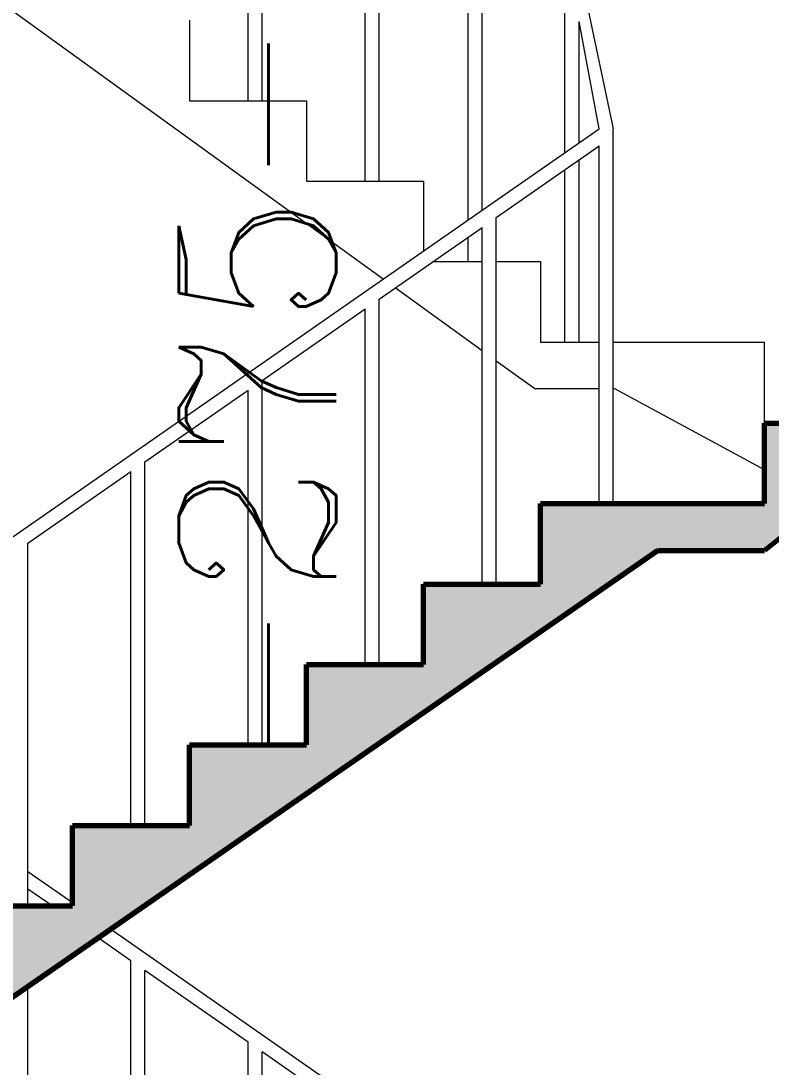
# Model space of a CAD drawing. Header units: millimetres. Extents: x 35860 to 71103, y -11298 to -8385.
# Drawn here: x 39399.2 to 39439.2, y -9355.5 to -9299.6 of the extents above; entities that cross this region are included whole.
import ezdxf

# ---------------------------------------------------------------- set-up
doc = ezdxf.new("R2010")
doc.units = ezdxf.units.MM
doc.header["$MEASUREMENT"] = 0
doc.layers.get('0').update_dxf_attribs({"lineweight": 15})
for name, color, linetype, lineweight in [('02', 2, 'Continuous', 20), ('03_Yazı', 1, 'Continuous', 30), ('07', 3, 'Continuous', 70), ('Merd&Balkon', 40, 'Continuous', 20)]:
    doc.layers.add(name, color=color, linetype=linetype, lineweight=lineweight)
doc.styles.add('ROMANC', font='romanc', dxfattribs={"height": 0.11})

msp = doc.modelspace()

# ---------------------------------------------------------------- hatches: boundary and pattern name
h = msp.add_hatch()
h.set_pattern_fill('ANSI33', color=256, scale=7.5, style=0)
h.set_pattern_definition([(135, (52505.0171, -6929.5944), (1.32582521, 1.32582521), []), (135, (52503.6913, -6929.5944), (1.32582521, 1.32582521), [0.9375, -0.46875])])
h.paths.add_polyline_path([(39358.159, -9357.976), (39285.659, -9357.976), (39285.659, -9367.976), (39279.409, -9367.976), (39279.409, -9357.976), (39254.409, -9357.976), (39254.409, -9332.976), (39256.909, -9332.976), (39256.909, -9355.476), (39279.409, -9355.476), (39389.409, -9355.476), (39389.409, -9351.181), (39395.659, -9351.181), (39395.659, -9346.886), (39401.909, -9346.886), (39401.909, -9342.591), (39408.159, -9342.591), (39408.159, -9338.296), (39414.409, -9338.296), (39414.409, -9334.001), (39420.659, -9334.001), (39420.659, -9329.706), (39426.909, -9329.706), (39426.909, -9325.411), (39433.159, -9325.411), (39438.866, -9325.411), (39438.866, -9321.116), (39455.659, -9321.116), (39455.659, -9323.616), (39455.659, -9326.116), (39450.659, -9326.116), (39450.659, -9323.616), (39444.294, -9323.616), (39438.866, -9327.911), (39433.159, -9327.911), (39389.711, -9357.976), (39364.409, -9357.976), (39364.409, -9367.976), (39358.159, -9367.976)])
h.paths.add_polyline_path([(39449.409, -9289.226), (39449.409, -9286.726), (39455.659, -9286.726), (39499.409, -9286.726), (39499.409, -9274.226), (39504.409, -9274.226), (39541.909, -9274.226), (39541.909, -9276.726), (39504.409, -9276.726), (39504.409, -9286.726), (39504.409, -9299.226), (39498.159, -9299.226), (39498.159, -9289.226), (39455.659, -9289.226), (39455.659, -9299.226), (39449.409, -9299.226)])
h.paths.add_polyline_path([(39449.409, -9357.976), (39449.409, -9355.476), (39455.659, -9355.476), (39455.659, -9365.476), (39498.159, -9365.476), (39498.159, -9355.476), (39504.409, -9355.476), (39526.909, -9355.476), (39526.909, -9332.976), (39529.409, -9332.976), (39529.409, -9357.976), (39504.409, -9357.976), (39504.409, -9367.976), (39498.159, -9367.976), (39455.659, -9367.976), (39449.409, -9367.976)])
h.paths.add_polyline_path([(39450.659, -9392.366), (39444.294, -9392.366), (39438.866, -9396.661), (39433.159, -9396.661), (39389.711, -9426.726), (39364.409, -9426.726), (39364.409, -9436.726), (39358.159, -9436.726), (39358.159, -9426.726), (39285.659, -9426.726), (39285.659, -9436.726), (39279.409, -9436.726), (39279.409, -9426.726), (39254.409, -9426.726), (39254.409, -9401.726), (39256.909, -9401.726), (39256.909, -9424.226), (39279.409, -9424.226), (39389.409, -9424.226), (39389.409, -9419.931), (39395.659, -9419.931), (39395.659, -9415.636), (39401.909, -9415.636), (39401.909, -9411.341), (39408.159, -9411.341), (39408.159, -9407.046), (39414.409, -9407.046), (39414.409, -9402.751), (39420.659, -9402.751), (39420.659, -9398.456), (39426.909, -9398.456), (39426.909, -9394.161), (39433.159, -9394.161), (39438.866, -9394.161), (39438.866, -9389.866), (39455.659, -9389.866), (39455.659, -9392.366), (39455.659, -9394.866), (39450.659, -9394.866)])
h.paths.add_polyline_path([(39449.409, -9426.726), (39449.409, -9424.226), (39455.659, -9424.226), (39455.659, -9434.226), (39498.159, -9434.226), (39498.159, -9424.226), (39504.409, -9424.226), (39526.909, -9424.226), (39526.909, -9401.726), (39529.409, -9401.726), (39529.409, -9426.726), (39504.409, -9426.726), (39504.409, -9436.726), (39498.159, -9436.726), (39455.659, -9436.726), (39449.409, -9436.726)])
h.paths.add_polyline_path([(39438.866, -9458.616), (39455.659, -9458.616), (39455.659, -9461.116), (39455.659, -9463.616), (39450.659, -9463.616), (39450.659, -9461.116), (39444.294, -9461.116), (39438.866, -9465.411), (39433.159, -9465.411), (39389.711, -9495.476), (39364.409, -9495.476), (39364.409, -9505.476), (39358.159, -9505.476), (39358.159, -9495.476), (39285.659, -9495.476), (39285.659, -9505.476), (39279.409, -9505.476), (39279.409, -9495.476), (39254.409, -9495.476), (39254.409, -9470.476), (39256.909, -9470.476), (39256.909, -9492.976), (39279.409, -9492.976), (39389.409, -9492.976), (39389.409, -9488.681), (39395.659, -9488.681), (39395.659, -9484.386), (39401.909, -9484.386), (39401.909, -9480.091), (39408.159, -9480.091), (39408.159, -9475.796), (39414.409, -9475.796), (39414.409, -9471.501), (39420.659, -9471.501), (39420.659, -9467.206), (39426.909, -9467.206), (39426.909, -9462.911), (39433.159, -9462.911), (39438.866, -9462.911)])
h.paths.add_polyline_path([(39449.409, -9495.476), (39449.409, -9492.976), (39455.659, -9492.976), (39455.659, -9502.976), (39498.159, -9502.976), (39498.159, -9492.976), (39504.409, -9492.976), (39526.909, -9492.976), (39526.909, -9470.476), (39529.409, -9470.476), (39529.409, -9495.476), (39504.409, -9495.476), (39504.409, -9505.476), (39498.159, -9505.476), (39455.659, -9505.476), (39449.409, -9505.476)])

# ---------------------------------------------------------------- linework, layer by layer
at = {"layer": '02'}
for p, q in [((39411.284, -9303.907), (39411.284, -9285.41)), ((39412.034, -9303.907), (39412.034, -9285.932)), ((39417.534, -9308.202), (39417.534, -9289.759)), ((39418.284, -9308.202), (39418.284, -9290.28)), ((39423.034, -9310.278), (39423.034, -9293.585)), ((39423.784, -9309.757), (39423.784, -9294.107)), ((39428.957, -9296.792), (39430.784, -9305.411)), ((39428.207, -9306.681), (39428.207, -9297.184)), ((39430.034, -9305.411), (39428.957, -9299.685)), ((39428.957, -9306.16), (39428.957, -9299.685)), ((39423.784, -9309.757), (39430.034, -9305.411)), ((39430.784, -9325.411), (39430.784, -9305.411)), ((39424.534, -9310.149), (39430.034, -9306.325)), ((39430.034, -9325.411), (39430.034, -9306.325)), ((39428.957, -9316.792), (39428.957, -9307.073)), ((39428.207, -9316.792), (39428.207, -9307.595)), ((39385.742, -9336.208), (39423.784, -9309.757)), ((39423.784, -9309.757), (39423.784, -9309.706)), ((39424.534, -9329.706), (39424.534, -9310.149)), ((39418.284, -9314.495), (39423.784, -9310.67)), ((39423.784, -9329.706), (39423.784, -9310.67)), ((39423.784, -9312.497), (39423.784, -9310.67)), ((39423.784, -9312.497), (39423.784, -9310.67)), ((39423.034, -9312.497), (39423.034, -9311.192)), ((39418.284, -9334.001), (39418.284, -9314.495)), ((39412.034, -9318.84), (39417.534, -9315.016)), ((39417.534, -9334.001), (39417.534, -9315.016)), ((39412.034, -9338.296), (39412.034, -9318.84)), ((39405.784, -9323.186), (39411.284, -9319.362)), ((39411.284, -9338.296), (39411.284, -9319.362)), ((39405.784, -9342.591), (39405.784, -9323.186)), ((39399.534, -9327.532), (39405.034, -9323.708)), ((39405.034, -9342.591), (39405.034, -9323.708)), ((39399.534, -9346.886), (39399.534, -9327.532)), ((39401.909, -9346.724), (39399.534, -9345.072)), ((39400.829, -9346.886), (39399.534, -9345.985)), ((39399.534, -9346.886), (39399.534, -9345.985)), ((39428.957, -9365.542), (39403.935, -9348.133)), ((39405.034, -9349.812), (39403.277, -9348.589)), ((39405.034, -9368.362), (39405.034, -9349.812)), ((39405.784, -9368.362), (39405.784, -9350.334)), ((39411.284, -9354.16), (39405.784, -9350.334)), ((39399.534, -9364.067), (39399.534, -9351.179)), ((39411.284, -9372.657), (39411.284, -9354.16)), ((39412.034, -9372.657), (39412.034, -9354.682)), ((39417.534, -9358.509), (39412.034, -9354.682))]:
    msp.add_line(p, q, dxfattribs=at)
at = {"layer": '07'}
for p, q in [((39438.866, -9325.411), (39438.866, -9321.116)), ((39438.866, -9321.116), (39455.659, -9321.116)), ((39444.294, -9323.616), (39438.866, -9327.911)), ((39426.909, -9329.706), (39426.909, -9325.411)), ((39426.909, -9325.411), (39433.159, -9325.411)), ((39433.159, -9325.411), (39438.866, -9325.411)), ((39433.159, -9327.911), (39389.711, -9357.976)), ((39433.159, -9327.911), (39438.866, -9327.911)), ((39420.659, -9334.001), (39420.659, -9329.706)), ((39420.659, -9329.706), (39426.909, -9329.706)), ((39414.409, -9338.296), (39414.409, -9334.001)), ((39414.409, -9334.001), (39420.659, -9334.001)), ((39408.159, -9342.591), (39408.159, -9338.296)), ((39408.159, -9338.296), (39414.409, -9338.296)), ((39401.909, -9346.886), (39401.909, -9342.591)), ((39401.909, -9342.591), (39408.159, -9342.591)), ((39395.659, -9346.886), (39401.909, -9346.886))]:
    msp.add_line(p, q, dxfattribs=at)
at = {"layer": 'Merd&Balkon'}
for p, q in [((39418.496, -9313.433), (39385.047, -9289.226)), ((39408.159, -9299.612), (39408.159, -9303.907)), ((39408.159, -9303.907), (39414.409, -9303.907)), ((39414.409, -9303.907), (39414.409, -9308.202)), ((39414.409, -9308.202), (39420.659, -9308.202)), ((39420.659, -9308.202), (39420.659, -9311.93)), ((39421.156, -9312.497), (39423.784, -9312.497)), ((39424.534, -9312.497), (39426.909, -9312.497)), ((39426.909, -9312.497), (39426.909, -9316.792)), ((39423.784, -9317.26), (39419.14, -9313.899)), ((39426.909, -9316.792), (39430.034, -9316.792)), ((39430.784, -9316.792), (39433.159, -9316.792)), ((39433.159, -9316.792), (39438.866, -9316.792)), ((39438.866, -9321.116), (39438.866, -9316.792)), ((39426.592, -9319.292), (39424.534, -9317.803)), ((39428.594, -9319.292), (39426.592, -9319.292)), ((39430.034, -9319.292), (39428.594, -9319.292)), ((39430.876, -9319.292), (39430.784, -9319.292)), ((39438.866, -9323.616), (39430.876, -9319.292))]:
    msp.add_line(p, q, dxfattribs=at)

# ---------------------------------------------------------------- texts
at = {"layer": '03_Yazı', "style": 'ROMANC'}
msp.add_text('-275-', height=8.4, rotation=90, dxfattribs=at).set_placement((39415.986, -9339.741))

doc.saveas('drawing.dxf')
